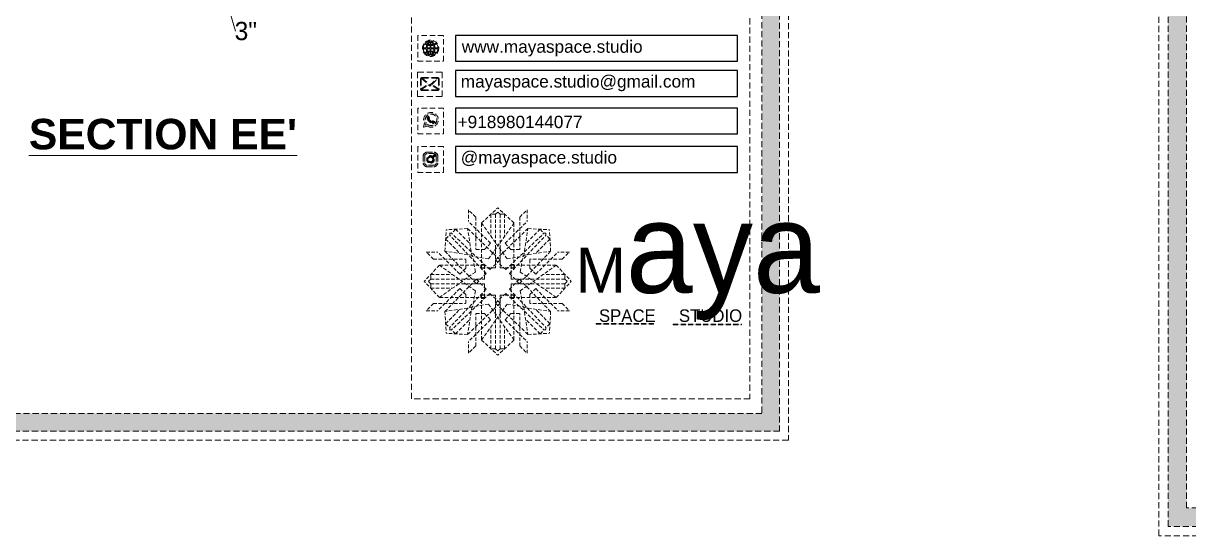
# Model space of a CAD drawing. Header units: millimetres. Extents: x 56222 to 3066687, y -650199 to -121287.
# Drawn here: x 140798.6 to 140989.5, y -185403.2 to -185319.3 of the extents above; entities that cross this region are included whole.
import ezdxf
from ezdxf import colors
from ezdxf.entities.mleader import LeaderData, LeaderLine
from ezdxf.math import Vec2, Vec3

# ---------------------------------------------------------------- set-up
doc = ezdxf.new("R2010")
doc.units = ezdxf.units.MM
doc.header["$MEASUREMENT"] = 0
doc.header["$PDMODE"] = 35
doc.linetypes.add('DASHED', pattern=[0.75, 0.5, -0.25])
doc.linetypes.add('DASHEDX2', pattern=[1.5, 1, -0.5])
doc.layers.get('Defpoints').update_dxf_attribs({"color": 220})
for name, color, linetype, lineweight in [('DIM.', 250, 'Continuous', 13), ('Dimension', 10, 'DASHEDX2', 20), ('furniture dimensions', 1, 'DASHED', 0), ('Text', 7, 'Continuous', 15), ('wall', 7, 'Continuous', 30)]:
    doc.layers.add(name, color=color, linetype=linetype, lineweight=lineweight)
doc.styles.add('century g', font='GOTHIC.TTF')
doc.styles.get("Standard").update_dxf_attribs({"font": 'arial.ttf', "height": 6})
doc.styles.add('style4', font='ARIALN.TTF')
doc.dimstyles.new('Archana', dxfattribs={"dimtxt": 2, "dimasz": 0.75, "dimexe": 0.5, "dimexo": 0.5, "dimgap": 0, "dimtad": 0, "dimzin": 0, "dimdsep": 46, "dimlunit": 4, "dimtxsty": 'century g', "dimblk": 'OBLIQUE', "dimcen": 0, "dimdle": 1, "dimclrd": 256, "dimclre": 256, "dimclrt": 256, "dimadec": 0, "dimazin": 0, "dimtfac": 1, "dimtofl": 0, "dimtmove": 1, "dimatfit": 3, "dimfxl": 1, "dimfxlon": 1, "dimtolj": 1, "dimtzin": 0, "dimlwd": -1, "dimlwe": -1, "dimarcsym": 0})

# ---------------------------------------------------------------- blocks, each defined once
blk = doc.blocks.new('FSFSF')
at = {"color": 42, "lineweight": 5, "true_color": 0xe0ac11}
for p, q in [((28600.02952215459, 143.5139148725285), (28600.02952215459, 140.1627915054827)), ((28602.14937278152, 141.4051683081257), (28600.02952215458, 143.5139148725237)), ((28603.8573819619, 139.6884756314575), (28608.58467309682, 144.0826294809294)), ((28607.90038549203, 142.2178300233056), (28608.57656374431, 142.8463572676453)), ((28613.31196423174, 139.6884756314505), (28608.58467309682, 144.0826294809224)), ((28609.26896070161, 142.2178300232985), (28608.59278244933, 142.8463572676383)), ((28615.01997341212, 141.4051683081186), (28617.13982403906, 143.5139148725166)), ((28617.13982403905, 143.5139148725215), (28617.13982403905, 140.1627915054756)), ((28606.46515515396, 133.7608692168469), (28600.02952215458, 140.1627915054788)), ((28602.14937278152, 141.4051683081257), (28602.14937278152, 131.9548183658916)), ((28603.8573819619, 126.5832694616292), (28603.8573819619, 139.6884756314575)), ((28603.8573819619, 139.6884756314575), (28608.57656374431, 133.0212336201026)), ((28607.90038549203, 142.2178300233099), (28606.57849619761, 142.2178300233099)), ((28606.57849619761, 142.2178300233112), (28606.57849619761, 135.8440958244304)), ((28607.90038549203, 142.2178300233099), (28607.90038549203, 126.5832694616292)), ((28613.31196423174, 139.6884756314505), (28608.59278244933, 133.0212336200956)), ((28609.26896070161, 142.2178300233029), (28609.26896070161, 126.5832694616222)), ((28609.26896070161, 142.2178300233029), (28610.59084999603, 142.2178300233029)), ((28610.59084999603, 142.2178300233041), (28610.59084999603, 135.8440958244234)), ((28610.70419103967, 133.7608692168399), (28617.13982403906, 140.1627915054717)), ((28613.31196423174, 126.5832694616222), (28613.31196423174, 139.6884756314505)), ((28615.01997341212, 141.4051683081186), (28615.01997341212, 131.9548183658846)), ((28593.18528875562, 131.4512709548762), (28593.53942279741, 137.7083440558963)), ((28593.38640769022, 135.0047725313525), (28594.56253744733, 136.1236492009193)), ((28599.79649589843, 138.0624780976842), (28593.53942279741, 137.7083440558973)), ((28595.12411765238, 136.6852294059708), (28594.53344388519, 136.6852294059708)), ((28594.56253744733, 136.1236492009193), (28594.56253744733, 136.7143229681096)), ((28605.16739288197, 124.9761417178488), (28594.56253744733, 136.1236492009157)), ((28596.24299432195, 137.8613591630871), (28595.12411765238, 136.6852294059708)), ((28606.27162513545, 126.0803739713377), (28595.12411765239, 136.6852294059723)), ((28596.24299432195, 137.8613591630871), (28600.47007367387, 133.6479551677364)), ((28601.02633591869, 130.0022997966441), (28599.79649589844, 138.0624780976862)), ((28599.79697319313, 138.0540449410801), (28608.57656374431, 129.5596347853315)), ((28617.37237300051, 138.0540449410731), (28608.59278244933, 129.5596347853245)), ((28610.89772105818, 126.0803739713307), (28622.04522854125, 136.6852294059653)), ((28612.01817201668, 124.9761417178561), (28622.62302745131, 136.123649200923)), ((28616.14301027494, 130.0022997966371), (28617.3728502952, 138.0624780976791)), ((28620.92635187169, 137.8613591630801), (28616.69927251977, 133.6479551677294)), ((28617.37285029521, 138.0624780976772), (28623.62992339623, 137.7083440558903)), ((28620.92635187169, 137.8613591630801), (28622.04522854125, 136.6852294059638)), ((28622.04522854125, 136.6852294059638), (28622.63590230844, 136.6852294059638)), ((28622.62302745131, 136.1236492009266), (28622.62302745131, 136.7143229681169)), ((28623.79915720843, 135.0047725313598), (28622.62302745131, 136.1236492009266)), ((28624.00027614303, 131.4512709548835), (28623.64614210124, 137.7083440559036)), ((28593.38640769022, 135.0047725313525), (28597.59981168557, 130.777693179436)), ((28606.46515515396, 133.7608692168438), (28604.74702146255, 131.954818365889)), ((28605.85908385607, 129.1819884053065), (28608.57656374431, 133.0212336201024)), ((28611.31026233756, 129.1819884052994), (28608.59278244933, 133.0212336200953)), ((28610.70419103968, 133.7608692168368), (28612.42232473109, 131.954818365882)), ((28623.79915720843, 135.0047725313598), (28619.58575321308, 130.7776931794433)), ((28587.73385198078, 131.2182446987172), (28591.08497534782, 131.2182446987172)), ((28589.84259854518, 129.0983940717815), (28587.73385198078, 131.2182446987208)), ((28597.48689763646, 124.7826116993383), (28591.08497534783, 131.2182446987208)), ((28601.24546705666, 130.2214309346091), (28593.18528875562, 131.4512709548617)), ((28593.19372191223, 131.4507936601731), (28601.68813206797, 122.6712031089919)), ((28605.85908385607, 129.1819884053061), (28601.02633591869, 130.0022997966444)), ((28602.065778448, 125.3886829972289), (28601.24546705666, 130.2214309346127)), ((28604.74702146255, 131.9548183658916), (28602.14937278152, 131.9548183658916)), ((28607.90038549203, 128.9163723677579), (28608.57656374431, 129.5596347853315)), ((28609.26896070161, 128.9163723677509), (28608.59278244933, 129.5596347853245)), ((28611.31026233756, 129.1819884052991), (28616.14301027495, 130.0022997966374)), ((28612.42232473109, 131.9548183658846), (28615.01997341212, 131.9548183658846)), ((28615.11978645065, 125.3886829972362), (28615.94009784198, 130.22143093462)), ((28623.99184298642, 131.4507936601804), (28615.49743283067, 122.6712031089992)), ((28615.94009784198, 130.2214309346164), (28624.00027614303, 131.451270954869)), ((28619.69866726219, 124.7826116993456), (28626.10058955082, 131.2182446987281)), ((28629.45171291787, 131.2182446987244), (28626.10058955082, 131.2182446987244)), ((28627.34296635347, 129.0983940717888), (28629.45171291786, 131.2182446987281)), ((28591.55929122185, 127.3903848914015), (28587.16513737238, 122.6630937564842)), ((28589.84259854518, 129.0983940717815), (28599.29294848741, 129.0983940717815)), ((28604.66449739168, 127.3903848914015), (28591.55929122185, 127.3903848914015)), ((28591.55929122185, 127.3903848914015), (28598.2265332332, 122.6712031089919)), ((28597.48689763646, 124.7826116993419), (28599.29294848742, 126.5007453907529)), ((28599.29294848741, 126.5007453907565), (28599.29294848741, 129.0983940717815)), ((28603.67734725012, 126.5424332089096), (28603.67734725012, 127.3903848914015)), ((28604.66449739168, 126.5430463444827), (28603.67734725012, 126.5424332089096)), ((28604.70533364439, 127.5704196031902), (28603.8573819619, 127.5704196031902)), ((28607.90038549203, 126.5832694616292), (28603.8573819619, 126.5832694616292)), ((28604.66449739168, 123.3473813612763), (28604.66449739168, 127.3903848914015)), ((28604.70472050882, 126.5832694616292), (28604.70533364439, 127.5704196031902)), ((28606.27162513545, 126.0803739713377), (28608.57656374431, 128.2731099501872)), ((28607.90038549203, 128.916372367763), (28608.57656374431, 128.2731099501872)), ((28609.26896070161, 128.916372367756), (28608.59278244933, 128.2731099501802)), ((28610.89772105818, 126.0803739713307), (28608.59278244933, 128.2731099501802)), ((28609.26896070161, 126.5832694616222), (28613.31196423174, 126.5832694616222)), ((28612.46462568482, 126.5832694616222), (28612.46401254924, 127.5704196031832)), ((28612.46401254924, 127.5704196031832), (28613.31196423174, 127.5704196031832)), ((28612.52106750697, 123.3473813612836), (28612.52106750697, 127.3903848914088)), ((28612.52106750697, 127.3903848914088), (28625.6262736768, 127.3903848914088)), ((28612.52106750697, 126.54304634449), (28613.50821764853, 126.5424332089169)), ((28613.50821764853, 126.5424332089169), (28613.50821764853, 127.3903848914088)), ((28627.34296635347, 129.0983940717888), (28617.89261641123, 129.0983940717888)), ((28617.89261641123, 126.5007453907638), (28617.89261641123, 129.0983940717888)), ((28619.69866726219, 124.7826116993492), (28617.89261641123, 126.5007453907601)), ((28625.6262736768, 127.3903848914088), (28618.95903166544, 122.6712031089992)), ((28625.6262736768, 127.3903848914088), (28630.02042752627, 122.6630937564914)), ((28591.55929122185, 117.9358026215632), (28587.16513737238, 122.6630937564805)), ((28589.02993683, 123.3473813612763), (28588.40140958566, 122.6712031089919)), ((28589.02993683, 121.9788061516883), (28588.40140958566, 122.6549844039728)), ((28589.02993683, 123.3473813612763), (28589.02993683, 124.6692706556969)), ((28589.02993682999, 124.6692706556969), (28595.40367102887, 124.6692706556969)), ((28589.02993683, 123.3473813612763), (28604.66449739168, 123.3473813612763)), ((28591.55929122185, 117.9358026215632), (28598.2265332332, 122.6549844039728)), ((28593.19372191222, 113.8753938527916), (28601.68813206797, 122.6549844039728)), ((28602.065778448, 125.3886829972289), (28598.2265332332, 122.6712031089919)), ((28602.065778448, 119.9375045157358), (28598.2265332332, 122.6549844039728)), ((28602.33139448555, 123.3473813612727), (28601.68813206797, 122.6712031089919)), ((28602.33139448555, 121.978806151692), (28601.68813206797, 122.6549844039728)), ((28602.33139448554, 123.3473813612727), (28602.97465690312, 122.6712031089919)), ((28602.33139448554, 121.978806151692), (28602.97465690312, 122.6549844039728)), ((28605.16739288197, 124.9761417178488), (28602.97465690312, 122.6712031089919)), ((28605.16739288197, 120.3500457951159), (28602.97465690312, 122.6549844039728)), ((28612.01817201668, 124.9761417178561), (28614.21090799553, 122.6712031089992)), ((28612.01817201667, 120.3500457951159), (28614.21090799552, 122.6549844039728)), ((28628.15562806865, 123.3473813612836), (28612.52106750697, 123.3473813612836)), ((28614.85417041311, 123.34738136128), (28614.21090799553, 122.6712031089992)), ((28614.8541704131, 121.978806151692), (28614.21090799552, 122.6549844039728)), ((28614.8541704131, 123.34738136128), (28615.49743283067, 122.6712031089992)), ((28614.85417041309, 121.978806151692), (28615.49743283067, 122.6549844039728)), ((28615.11978645065, 125.3886829972362), (28618.95903166544, 122.6712031089992)), ((28615.11978645064, 119.9375045157358), (28618.95903166544, 122.6549844039728)), ((28623.99184298642, 113.8753938527916), (28615.49743283067, 122.6549844039728)), ((28625.62627367679, 117.9358026215632), (28618.95903166544, 122.6549844039728)), ((28628.15562806865, 124.6692706557042), (28621.78189386977, 124.6692706557042)), ((28625.62627367679, 117.9358026215632), (28630.02042752627, 122.6630937564805)), ((28628.15562806865, 123.3473813612836), (28628.15562806865, 124.6692706557042)), ((28628.15562806865, 123.3473813612836), (28628.78415531299, 122.6712031089992)), ((28628.15562806864, 121.9788061516883), (28628.78415531298, 122.6549844039728)), ((28589.02993682999, 121.9788061516883), (28604.66449739167, 121.9788061516883)), ((28589.02993682999, 121.9788061516883), (28589.02993682999, 120.6569168572678)), ((28589.02993682999, 120.6569168572678), (28595.40367102887, 120.6569168572678)), ((28597.48689763646, 120.5435758136264), (28591.08497534783, 114.1079428142439)), ((28605.16739288197, 120.3500457951159), (28594.56253744733, 109.202538312049)), ((28606.27162513545, 119.148331313441), (28595.12411765239, 108.5434758788064)), ((28597.48689763646, 120.5435758136227), (28599.29294848741, 118.8254421222118)), ((28602.065778448, 119.9375045157358), (28601.24546705666, 115.104756578352)), ((28604.66449739167, 121.9788061516883), (28604.66449739167, 117.9358026215632)), ((28606.27162513545, 119.148331313441), (28608.57656374431, 116.9555953345915)), ((28610.89772105818, 119.148331313441), (28608.59278244933, 116.9555953345915)), ((28610.89772105818, 119.148331313441), (28622.04522854125, 108.5434758788064)), ((28612.01817201667, 120.3500457951159), (28622.62302745131, 109.202538312049)), ((28612.52106750696, 121.9788061516883), (28612.52106750696, 117.9358026215632)), ((28628.15562806865, 121.9788061516883), (28612.52106750696, 121.9788061516883)), ((28615.11978645064, 119.9375045157358), (28615.94009784198, 115.104756578352)), ((28619.69866726218, 120.5435758136227), (28617.89261641122, 118.8254421222118)), ((28619.69866726218, 120.5435758136264), (28626.10058955082, 114.1079428142439)), ((28628.15562806865, 120.6569168572678), (28621.78189386977, 120.6569168572678)), ((28628.15562806865, 121.9788061516883), (28628.15562806865, 120.6569168572678)), ((28589.84259854518, 116.2277934411832), (28587.73385198078, 114.1079428142439)), ((28589.84259854518, 116.2277934411832), (28599.29294848741, 116.2277934411832)), ((28604.66449739167, 117.9358026215632), (28591.55929122185, 117.9358026215632)), ((28599.29294848741, 118.8254421222082), (28599.29294848741, 116.2277934411832)), ((28599.79697319313, 107.1746603436987), (28608.57656374431, 115.6690704994472)), ((28605.85908385607, 116.0467168794726), (28601.02633591869, 115.2264054881344)), ((28604.66449739167, 118.783141168482), (28603.67734725012, 118.783754304055)), ((28603.67734725012, 118.783754304055), (28603.67734725012, 117.9358026215632)), ((28607.90038549203, 118.6454358231495), (28603.8573819619, 118.6454358231495)), ((28603.8573819619, 118.6454358231495), (28603.8573819619, 105.5402296533212)), ((28604.70533364439, 117.6582856815885), (28603.8573819619, 117.6582856815885)), ((28604.70472050882, 118.6454358231495), (28604.70533364439, 117.6582856815885)), ((28605.85908385607, 116.0467168794723), (28608.57656374431, 112.2074716646764)), ((28607.90038549203, 103.0108752614688), (28607.90038549203, 118.6454358231495)), ((28607.90038549203, 116.3123329170157), (28608.57656374431, 116.9555953345915)), ((28607.90038549203, 116.3123329170208), (28608.57656374431, 115.6690704994472)), ((28609.26896070161, 116.3123329170157), (28608.59278244933, 116.9555953345915)), ((28609.26896070161, 116.3123329170208), (28608.59278244933, 115.6690704994472)), ((28611.31026233756, 116.0467168794723), (28608.59278244933, 112.2074716646764)), ((28617.37237300051, 107.1746603436987), (28608.59278244933, 115.6690704994472)), ((28609.26896070161, 118.6454358231495), (28613.31196423174, 118.6454358231495)), ((28609.26896070161, 103.0108752614688), (28609.26896070161, 118.6454358231495)), ((28611.31026233756, 116.0467168794726), (28616.14301027495, 115.2264054881344)), ((28612.46462568482, 118.6454358231495), (28612.46401254924, 117.6582856815885)), ((28612.46401254924, 117.6582856815885), (28613.31196423174, 117.6582856815885)), ((28612.52106750696, 118.783141168482), (28613.50821764853, 118.783754304055)), ((28612.52106750696, 117.9358026215632), (28625.62627367679, 117.9358026215632)), ((28613.31196423174, 118.6454358231495), (28613.31196423174, 105.5402296533212)), ((28613.50821764853, 118.783754304055), (28613.50821764853, 117.9358026215632)), ((28617.89261641123, 118.8254421222082), (28617.89261641123, 116.2277934411832)), ((28627.34296635346, 116.2277934411832), (28617.89261641123, 116.2277934411832)), ((28627.34296635346, 116.2277934411832), (28629.45171291786, 114.1079428142439)), ((28587.73385198077, 114.1079428142475), (28591.08497534782, 114.1079428142475)), ((28601.24546705666, 115.1047565783556), (28593.18528875562, 113.874916558103)), ((28593.18528875562, 113.8749165580884), (28593.53942279741, 107.6178434570684)), ((28593.38640769022, 110.3214149816122), (28597.59981168557, 114.5484943335287)), ((28601.02633591869, 115.2264054881346), (28599.79649589844, 107.1662271870926)), ((28602.14937278152, 103.8235369766531), (28602.14937278152, 113.2738869188871)), ((28604.74702146255, 113.2738869188871), (28602.14937278152, 113.2738869188871)), ((28603.8573819619, 105.5402296533212), (28608.57656374431, 112.2074716646761)), ((28606.46515515396, 111.4678360679349), (28604.74702146255, 113.2738869188898)), ((28613.31196423174, 105.5402296533212), (28608.59278244933, 112.2074716646761)), ((28610.70419103968, 111.4678360679349), (28612.42232473109, 113.2738869188898)), ((28612.42232473109, 113.2738869188871), (28615.01997341212, 113.2738869188871)), ((28615.01997341212, 103.8235369766531), (28615.01997341212, 113.2738869188871)), ((28615.94009784198, 115.1047565783556), (28624.00027614302, 113.874916558103)), ((28616.14301027494, 115.2264054881346), (28617.3728502952, 107.1662271870926)), ((28623.79915720842, 110.3214149816122), (28619.58575321307, 114.5484943335287)), ((28624.00027614302, 113.8749165580884), (28623.64614210124, 107.6178434570684)), ((28629.45171291786, 114.1079428142475), (28626.10058955082, 114.1079428142475)), ((28593.38640769022, 110.3214149816122), (28594.56253744733, 109.2025383120454)), ((28594.56253744733, 109.2025383120454), (28594.56253744733, 108.6118645448551)), ((28596.24299432195, 107.3673461216916), (28600.47007367387, 111.5807501170424)), ((28606.46515515396, 111.4678360679318), (28600.02952215458, 105.0659137793)), ((28606.57849619761, 103.0108752614676), (28606.57849619761, 109.3846094603483)), ((28610.59084999603, 103.0108752614676), (28610.59084999603, 109.3846094603483)), ((28610.70419103967, 111.4678360679318), (28617.13982403906, 105.0659137793)), ((28620.92635187169, 107.3673461216916), (28616.69927251977, 111.5807501170424)), ((28623.79915720842, 110.3214149816122), (28622.62302745131, 109.2025383120454)), ((28622.62302745131, 109.2025383120454), (28622.62302745131, 108.6118645448551)), ((28599.79649589843, 107.1662271870945), (28593.53942279741, 107.5203612288814)), ((28595.12411765238, 108.5434758788079), (28594.53344388519, 108.5434758788079)), ((28596.24299432195, 107.3673461216916), (28595.12411765238, 108.5434758788079)), ((28603.8573819619, 105.5402296533212), (28608.58467309682, 101.1460758038494)), ((28613.31196423174, 105.5402296533212), (28608.58467309682, 101.1460758038494)), ((28617.37285029521, 107.1662271870945), (28623.62992339623, 107.5203612288814)), ((28620.92635187169, 107.3673461216916), (28622.04522854125, 108.5434758788079)), ((28622.04522854125, 108.5434758788079), (28622.63590230844, 108.5434758788079)), ((28600.02952215459, 101.7147904122502), (28600.02952215459, 105.0659137792961)), ((28602.14937278152, 103.8235369766531), (28600.02952215458, 101.7147904122551)), ((28607.90038549203, 103.0108752614688), (28606.57849619761, 103.0108752614688)), ((28607.90038549203, 103.0108752614732), (28608.57656374431, 102.3823480171334)), ((28609.26896070161, 103.0108752614732), (28608.59278244933, 102.3823480171334)), ((28609.26896070161, 103.0108752614688), (28610.59084999603, 103.0108752614688)), ((28615.01997341212, 103.8235369766531), (28617.13982403906, 101.7147904122551)), ((28617.13982403905, 101.7147904122502), (28617.13982403905, 105.0659137792961))]:
    blk.add_line(p, q, dxfattribs=at)
blk = doc.blocks.new('hgwg')
at = {"layer": 'Dimension', "true_color": 0xd39e00}
h = blk.add_hatch(color=42, dxfattribs=at)
h.dxf.hatch_style = 1
h.paths.add_polyline_path([(27505.71340162798, 45.05203686693212), (27494.27108242475, 45.05203686693212), (27494.27108242475, 44.90203686693212), (27505.71340162798, 44.90203686693212)])
h = blk.add_hatch(color=42, dxfattribs=at)
h.dxf.hatch_style = 1
h.paths.add_polyline_path([(27523.30327300013, 44.90203686693212), (27509.6816220806, 44.90203686693212), (27509.6816220806, 44.75203686693212), (27523.30327300013, 44.75203686693212)])
at = {"layer": 'Dimension', "color": 42, "true_color": 0xd39e00}
for p, q in [((27494.27108242475, 45.05203686693212), (27505.71340162798, 45.05203686693212)), ((27494.27108242475, 44.90203686693212), (27494.27108242475, 45.05203686693212)), ((27494.27108242475, 44.90203686693212), (27505.71340162798, 44.90203686693212)), ((27505.71340162798, 45.05203686693212), (27505.71340162798, 44.90203686693212)), ((27509.6816220806, 44.90203686693212), (27523.30327300013, 44.90203686693212)), ((27509.6816220806, 44.90203686693212), (27509.6816220806, 44.75203686693212)), ((27509.6816220806, 44.75203686693212), (27523.30327300013, 44.75203686693212)), ((27523.30327300013, 44.75203686693212), (27523.30327300013, 44.90203686693212))]:
    blk.add_line(p, q, dxfattribs=at)
at = {"layer": 'Dimension', "color": 42, "true_color": 0xd39e00, "attachment_point": 1}
for s, width, insert, char_height in [('{\\fCinzel|b0|i0|c0|p2;\\H1.5x;M\\fAmsterdam One|b0|i0|c0|p2;\\H2x;aya}', 85.32770400233176, (27490.16720882829, 69.1670580071177), 6), ('{\\fCinzel|b0|i0|c0|p0;SPACE     STUDIO}', 66.12897169631242, (27494.8322192234, 47.86289312563859), 2.5)]:
    blk.add_mtext_dynamic_manual_height_columns(s, width=width, gutter_width=30, heights=[0], dxfattribs=dict(at, insert=insert, char_height=char_height))
blk = doc.blocks.new('QEGW4TG')
at = {"layer": 'Dimension', "true_color": 0x000000}
h = blk.add_hatch(color=18, dxfattribs=at)
h.dxf.hatch_style = 1
h.paths.add_polyline_path([(2.69088877770705, 1.92587512415134, 0.1705132533677809), (2.945253356194499, 1.971108140553456, 0.1903366609236977), (3.112594508728961, 2.180175743679358, 0.3162306266121118), (3.073767296647737, 2.275596138167021), (2.789984836732684, 2.366833549170965, 0.2737208883028206), (2.687663811828624, 2.340313884368473, 0.04074929161680264), (2.628080915907737, 2.265958741588464, -0.4412823113683144), (2.532697100181941, 2.24591003816886, -0.1182797973807854), (2.064446685660975, 2.638307475266393, -0.4412823115886928), (2.069093945741176, 2.735664682453956, 0.0407492915841285), (2.133043749293872, 2.806299173711523, 0.2900830682164263), (2.140126129328373, 2.917140342695693), (2.007833641781254, 3.177226008350592, 0.3162306265019353), (1.907458275577838, 3.20040768075923, 0.1903366612595143), (1.727617539012805, 3.001989854656149, 0.1705132530592537), (1.723351830981196, 2.743669959818327, 0.2527841192987504)], flags=0)
h.paths.add_polyline_path([(1.187091838183055, 1.98177108190226), (1.033431034835843, 1.296664261299405, 0.5509124427602007), (1.108033365454781, 1.228472477282909), (1.753631702631828, 1.3859606636898, 6.344125232327936)])
h.paths.add_polyline_path([(1.810474836187209, 1.698279910686368), (1.403136541219283, 1.598913221470411), (1.499210153190082, 2.0272637533444, -9.07133912899332)], flags=16)
h.paths.add_polyline_path([(3.107131665667435, 2.163826466897883, -0.1781104600367708), (2.945253356217101, 1.971108140565923, -0.1705132533848771), (2.690888777707046, 1.925875124151341, -0.2527841192987487), (1.723351830981198, 2.743669959818323, -0.1705132530592605), (1.727617539012807, 3.001989854656155, -0.1781104603428363), (1.892183965378278, 3.192417877521238, -0.3700893306669938), (2.007833641781254, 3.177226008350592), (2.140126129328373, 2.917140342695693, -0.3071850866740538), (2.129048925607798, 2.801150635431628, -0.0410867202805622), (2.063735285172322, 2.730699185723801, 0.321676359158344), (2.052573019720961, 2.654587547766838, 0.1265238261119609), (2.55282324622454, 2.23610159399366, 0.3122156164865639), (2.624029388524266, 2.259879553704388, -0.04108672024787878), (2.68321498693278, 2.335552159839379, -0.2906730096645621), (2.789984836732686, 2.366833549170964), (3.073767296647737, 2.275596138167021, -0.3700893305717193)], flags=0)
h = blk.add_hatch(color=18, dxfattribs=at)
h.dxf.hatch_style = 1
h.paths.add_polyline_path([(2.789984836732684, 2.366833549170965, 0.2737208883027897), (2.687663811828632, 2.340313884368481, 0.04074929161680683), (2.628080915907738, 2.265958741588466, -0.4412823113683231), (2.532697100181941, 2.24591003816886, -0.1182797973807856), (2.064446685660975, 2.638307475266393, -0.4412823115886387), (2.069093945741169, 2.735664682453949, 0.04074929158412958), (2.133043749293867, 2.806299173711516, 0.2900830682164422), (2.140126129328374, 2.917140342695692), (2.007833641781254, 3.177226008350592, 0.31623062650189), (1.907458275577852, 3.200407680759237, 0.1903366612595442), (1.727617539012796, 3.001989854656125, 0.1705132530592358), (1.723351830981196, 2.743669959818328, 0.2527841192987502), (2.690888777707049, 1.92587512415134, 0.1705132533677818), (2.945253356194499, 1.971108140553456, 0.1903366609236972), (3.11259450872896, 2.180175743679357, 0.316230626612114), (3.073767296647737, 2.275596138167021)])
for p, q in [((2.007833641782781, 3.177226008347589), (2.140126129339478, 2.917140342673861)), ((3.07376729664611, 2.275596138167543), (2.795973786971444, 2.364908073175798)), ((1.187091838182823, 1.981771081901229), (1.033431034829846, 1.296664261272667)), ((1.104864288547105, 1.22769940810656), (1.753631702631537, 1.38596066368973)), ((1.499210153189779, 2.02726375334305), (1.403136541219283, 1.598913221470411)), ((1.403136541219283, 1.598913221470411), (1.810474836187495, 1.698279910686438))]:
    blk.add_line(p, q)
blk.add_lwpolyline([(0, 0), (4.677875833520375, 0), (4.677875833520375, 4.677875833487633), (0, 4.677875833487633)], close=True)
for centre, radius, start, end in [((2.391856922618899, 2.560090461466984), 1.336380265289725, 241.4726925157612, 205.6422480518206), ((2.391856922618899, 2.560090461466984), 1.039578066265566, 235.9961833528427, 210.8332541496584), ((2.093211678275111, 2.866757529460642), 0.3898036126573604, 159.7006965781634, 198.4071931529369), ((2.96422670641914, 3.230508715242536), 1.33296002576076, 201.4218194877544, 258.1669382717271), ((2.068710664792889, 2.873542338844459), 0.3644767273401995, 118.9685287465575, 159.3648257195266), ((1.94115209195661, 3.117399309044913), 0.08958606497010892, 41.8984607349679, 123.1343628598353), ((2.111185664180084, 2.684865951528081), 0.06597138640971531, 135.993167916936, 224.889150196011), ((1.668440453213407, 3.162667354486985), 0.5855377895559305, 312.4616868225817, 321.8727761964677), ((3.116352617467783, 3.417971815580813), 1.3093443293986, 216.5455493843477, 243.5279193807737), ((2.049097856513981, 2.86730989022908), 0.1037748545872203, 320.3923518033985, 28.69705978797532), ((2.571242585552682, 2.299449457126798), 0.06597138640971531, 234.2481540868074, 323.1441363625612), ((3.113289334112778, 1.938197709888527), 0.5855377895559305, 137.2645280778166, 146.6756174521283), ((2.761231025502639, 2.267121770607218), 0.1037748545872203, 70.44024447729866, 138.7449524685831), ((2.764269856204919, 2.287475423160004), 0.3644767273401995, 299.7724785632745, 340.1687755327218), ((3.025288852411904, 2.200260200651769), 0.08958606497010892, 336.0029414192384, 57.23884355508559), ((1.092285202801577, 1.28614751820453), 0.05978641126763205, 164.848313743537, 282.1458186134437), ((2.753680358302518, 2.310588100078917), 0.3898036126573604, 260.7301111127597, 299.4366076966294)]:
    blk.add_arc(centre, radius, start, end)
blk = doc.blocks.new('ASGERG')
at = {"layer": 'Dimension', "true_color": 0x000000}
h = blk.add_hatch(color=18, dxfattribs=at)
h.dxf.hatch_style = 1
h.paths.add_polyline_path([(0.9878009781132278, 1.703186002650503, 0.3538715441455649), (1.693565527702308, 1.025485415719686), (2.958426043524663, 1.025485415719686, 0.3538715441560817), (3.664190593117382, 1.703186002679353), (3.664190593117382, 2.988961614004873, 0.3538715441560807), (2.958426043524663, 3.666662200964538), (1.693565527702309, 3.666662200964538, 0.3538715441455654), (0.9878009781132278, 2.988961614033721)])
h.paths.add_polyline_path([(1.269614298369561, 2.969406444390669, -0.3538715441427052), (1.715004474138197, 3.397086162369874), (2.936987097088775, 3.397086162369874, -0.3538715441427047), (3.382377272857411, 2.96940644439067), (3.382377272857411, 1.722741172293554, -0.3538715441427047), (2.936987097088775, 1.29506145431435), (1.715004474138194, 1.29506145431435, -0.3538715441427023), (1.269614298369561, 1.722741172293553)], flags=16)
h.paths.add_polyline_path([(3.023270429735569, 2.349113106956224, -1), (1.6354381059813, 2.349113106956224, -1)], flags=0)
h.paths.add_polyline_path([(2.743205021494745, 2.349113106956224, -1), (1.915503514222124, 2.349113106956224, -1)], flags=0)
h.paths.add_polyline_path([(2.855701533165678, 3.021710217520308, -1), (3.191863788461511, 3.021710217520308, -1)], flags=0)
h.paths.add_polyline_path([(1.6354381059813, 2.349113106956224, 1), (3.023270429735569, 2.349113106956224, 1)], flags=0)
h = blk.add_hatch(color=18, dxfattribs=at)
h.dxf.hatch_style = 1
h.paths.add_polyline_path([(1.6354381059813, 2.349113106956224, 1), (3.023270429735569, 2.349113106956224, 1)])
h.paths.add_polyline_path([(2.743205021494745, 2.349113106956224, -1), (1.915503514222124, 2.349113106956224, -1)], flags=16)
h = blk.add_hatch(color=18, dxfattribs=at)
h.dxf.hatch_style = 1
h.paths.add_polyline_path([(3.191863788461511, 3.021710217520308, 1), (2.855701533165678, 3.021710217520308, 1)])
for p, q in [((0.9878009781132278, 2.988961614029904), (0.9878009781132278, 1.70318600265432)), ((1.269614298369561, 2.969406444382912), (1.269614298369561, 1.722741172301312)), ((1.693565527704777, 3.666662200964538), (2.958426043522195, 3.666662200964538)), ((2.936987097087695, 3.397086162369874), (1.715004474142916, 3.397086162369874)), ((3.382377272857411, 2.969406444382798), (3.382377272857411, 1.722741172301198)), ((3.664190593117382, 2.988961614029904), (3.664190593117382, 1.703186002654206)), ((1.693565527704777, 1.025485415719686), (2.958426043522195, 1.025485415719686)), ((2.936987097087695, 1.29506145431435), (1.715004474142916, 1.29506145431435))]:
    blk.add_line(p, q)
blk.add_lwpolyline([(0, 0), (4.677875833520375, 0), (4.677875833520375, 4.677875833487633), (0, 4.677875833487633)], close=True)
for centre, radius in [((2.329354267858434, 2.349113106956224), 0.6939161618771346), ((2.329354267858434, 2.349113106956224), 0.4138507536363104), ((3.023782660813595, 3.021710217520308), 0.1680811276479166)]:
    blk.add_circle(centre, radius)
for centre, radius, start, end in [((1.759504357250989, 2.891647185547413), 0.7778150187314825, 94.86305418922075, 172.8127439550857), ((1.756616803490033, 2.907993767262838), 0.490859406455273, 94.86305418922075, 172.8127439550857), ((2.895374767736939, 2.907993767262838), 0.490859406455273, 7.187256045043576, 85.13694581077927), ((2.892487213975983, 2.891647185547413), 0.7778150187314825, 7.187256045043576, 85.13694581077927), ((1.759504357250989, 1.800500431136811), 0.7778150187314825, 187.1872560450436, 265.1369458107793), ((1.756616803490033, 1.784153849421386), 0.490859406455273, 187.1872560450436, 265.1369458107793), ((2.895374767736939, 1.784153849421386), 0.490859406455273, 274.8630541892207, 352.8127439549564), ((2.892487213975983, 1.800500431136811), 0.7778150187314825, 274.8630541892207, 352.8127439549564)]:
    blk.add_arc(centre, radius, start, end)
blk = doc.blocks.new('DTGWEGEARG')
at = {"layer": 'Dimension', "true_color": 0x000000}
h = blk.add_hatch(color=18, dxfattribs=at)
h.dxf.hatch_style = 1
h.paths.add_polyline_path([(3.827875833522876, 2.338937916762688, 1), (0.849999999997499, 2.338937916762688, 1)])
h.paths.add_polyline_path([(2.510341691500397, 1.011016423996789, 0.1057952507638089), (2.95643628191097, 1.582164618114258, -0.05520542910569182), (3.300583699834641, 1.407276962960325, -0.1698216228186308)], flags=16)
h.paths.add_polyline_path([(2.410067026245088, 1.122706403851673), (2.410067026245088, 1.693045342340603, -0.05827942784441912), (2.812445341716919, 1.629346779479062, -0.1033532736862151)], flags=16)
h.paths.add_polyline_path([(2.260067026236072, 1.129185144458923, -0.1017409038173711), (1.865430491803456, 1.629346779479062, -0.05717097550308231), (2.260067026239994, 1.692713910527245)], flags=16)
h.paths.add_polyline_path([(2.167534142020301, 1.011016423996747, -0.1698216228186932), (1.377292133685734, 1.407276962960325, -0.05520542910569187), (1.721439551609405, 1.582164618114259, 0.1057952507638437)], flags=16)
h.paths.add_polyline_path([(3.016142448257193, 1.719950953253087, 0.08133556479218873), (3.129099600233632, 2.268128927234784), (3.67600217548033, 2.268128927234784, -0.1520689214655179), (3.399506162930495, 1.521655994681915, 0.05686981644290324)], flags=16)
h.paths.add_polyline_path([(2.873828236651899, 1.767790462044811, 0.06194478914005309), (2.410067026245088, 1.843159155080477), (2.410067026245088, 2.268128927234784), (2.978962121406577, 2.268128927234784, -0.08134370791576499)], flags=16)
h.paths.add_polyline_path([(2.260067026240367, 1.842853883239862, 0.06092337719213649), (1.804047596868632, 1.767790462044857, -0.08134370791576293), (1.698913712113797, 2.268128927234784), (2.260067026243632, 2.268128927234784)], flags=16)
h.paths.add_polyline_path([(1.661733385262794, 1.71995095325294, 0.05686981644284866), (1.278369670589879, 1.521655994681915, -0.1520689214655069), (1.001873658040048, 2.268128927234727), (1.548776233286744, 2.268128927234784, 0.08133556479219843)], flags=16)
h.paths.add_polyline_path([(2.410067026245088, 2.418128927234761), (2.410067026245088, 2.8347166784449, 0.06194478913996639), (2.873828236651268, 2.910085371480381, -0.0800087441031702), (2.978564221175644, 2.418128927234761)], flags=16)
h.paths.add_polyline_path([(3.128736234070105, 2.418128927235586, 0.08011645333878988), (3.016142448256736, 2.957924880272117, 0.05686981644296764), (3.399506162930496, 3.156219838843462, 0.02825806179432278), (3.300583699834641, 3.270598870565053, -0.05520542910577758), (2.956436281910409, 3.095711215410909, 0.1057952507639886), (2.51034169149847, 3.666859409528837, -0.3602902893853039), (3.675531919741355, 2.418128927234761)], flags=16)
h.paths.add_polyline_path([(2.260067026243585, 2.418128927234761), (1.699311612344728, 2.418128927234704, -0.08000874410317925), (1.804047596869107, 2.910085371480381, 0.0609233771925021), (2.260067026243632, 2.83502195028538)], flags=16)
h.paths.add_polyline_path([(1.549139599450427, 2.418128927234704), (1.002343913779017, 2.418128927234704, -0.1504655396626469), (1.278369670589879, 3.156219838843463, 0.05686981644296746), (1.661733385263637, 2.957924880272116, 0.08011645333891196)], flags=16)
h.paths.add_polyline_path([(2.410067026245088, 2.984830491184774), (2.410067026245088, 3.555169429672339, -0.1033532736860013), (2.812445341716318, 3.048529054046146, -0.05827942784432971)], flags=16)
h.paths.add_polyline_path([(2.260067026247996, 2.985161922997771, -0.05717097550413885), (1.865430491804057, 3.048529054046147, -0.101740903818736), (2.260067026243632, 3.548690689071458)], flags=16)
h.paths.add_polyline_path([(1.721439551608698, 3.095711215411385, -0.05520542910558381), (1.377292133685735, 3.270598870565053, -0.1698216228190039), (2.167534142021905, 3.666859409528837, 0.105795250764049)], flags=16)
blk.add_lwpolyline([(3.637978807091713e-12, 0), (4.677875833524013, 0), (4.677875833524013, 4.677875833487633), (3.637978807091713e-12, 4.677875833487633)], close=True)
at = {"layer": 'Dimension', "color": 18, "true_color": 0x000000}
for p, q in [((1.001873658038676, 2.268128927234727), (1.548776233285025, 2.268128927234784)), ((1.002343913780351, 2.418128927234704), (1.549139599450427, 2.418128927234704)), ((1.698913712112699, 2.268128927234784), (2.260067026239994, 2.268128927234784)), ((1.6993116123449, 2.418128927234704), (2.260067026239994, 2.418128927234761)), ((2.260067026243632, 3.548690689070099), (2.260067026243632, 2.985161922998032)), ((2.260067026243632, 2.835021950285466), (2.260067026243632, 2.418128927234648)), ((2.260067026243632, 2.268128927234784), (2.260067026239994, 1.842853883239911)), ((2.410067026245088, 3.555169429672674), (2.410067026245088, 2.984830491184709)), ((2.410067026245088, 2.834716678444863), (2.410067026245088, 2.418128927234648)), ((2.41006702624145, 2.418128927234761), (2.978564221175475, 2.418128927234761)), ((2.41006702624145, 2.268128927234784), (2.978962121407676, 2.268128927234784)), ((2.410067026245088, 2.268128927234784), (2.410067026245088, 1.8431591550804)), ((3.128736234069947, 2.418128927234761), (3.675531919740024, 2.418128927234761)), ((3.129099600235349, 2.268128927234784), (3.676002175481699, 2.268128927234784)), ((2.260067026239994, 1.692713910527232), (2.260067026236356, 1.129185144458859)), ((2.410067026245088, 1.693045342340554), (2.410067026245088, 1.1227064038506))]:
    blk.add_line(p, q, dxfattribs=at)
blk.add_circle((2.338937916760187, 2.338937916762688), 1.488937916762688, dxfattribs=at)
for centre, radius, start, end in [((2.338937916760187, 2.338937916762688), 1.338937916762688, 183.0314697118864, 217.6181188090123), ((2.338937916760187, 2.338937916762688), 1.338937916762688, 142.3818811909877, 176.6092825432614), ((2.338937916760187, 4.736890727369712), 1.903503470608637, 236.1399364125267, 249.1595144835151), ((2.338937916760187, 2.338937916762688), 1.338937916762688, 97.35488612764266, 135.9073334597986), ((2.338937916760187, 4.736890727369712), 1.753503470608637, 236.7417280667744, 249.3810508283475), ((3.279035271069006, 2.338937916762006), 1.731707322507203, 182.3434604650025, 200.9432554321933), ((3.279035271069006, 2.338937916762006), 1.731707322507203, 159.0567445677732, 177.3789487768422), ((3.279035271069006, 2.338937916762006), 1.581707322507203, 182.5658429709692, 201.1674919382606), ((3.279035271069006, 2.338937916762006), 1.581707322507203, 158.8325080616307, 177.130184356684), ((3.279035271069006, 2.338937916762006), 1.731707322507203, 129.9301144893371, 154.086741928019), ((2.338937916760187, 4.736890727369712), 1.903503470608637, 253.6799197970913, 267.6252929033811), ((3.279035271069006, 2.338937916762006), 1.581707322507203, 130.1072546006023, 153.3445940917093), ((2.338937916760187, 4.736890727369712), 1.753503470608637, 254.3336465230859, 267.4220214852038), ((1.398840562451369, 2.338937916762006), 1.581707322507203, 26.6554059082907, 50.2584276017604), ((2.338937916760187, 4.736890727369712), 1.753503470608637, 272.3247836724279, 285.6663534769141), ((2.338937916760187, 4.736890727369712), 1.903503470608637, 272.1414969110716, 286.3200802029087), ((2.338937916760187, 2.338937916762688), 1.338937916762688, 3.39071745674187, 82.64511387235737), ((1.398840562451369, 2.338937916762006), 1.731707322507203, 25.91325807198099, 50.06988551069431), ((1.398840562451369, 2.338937916762006), 1.581707322507203, 2.869815643319218, 21.1674919383693), ((1.398840562451369, 2.338937916762006), 1.581707322507203, 338.8325080617394, 357.4341570290307), ((2.338937916760187, 4.736890727369712), 1.753503470608637, 290.6189491716524, 303.2582719332256), ((2.338937916760187, 4.736890727369712), 1.903503470608637, 290.8404855164849, 303.8600635874733), ((1.398840562451369, 2.338937916762006), 1.731707322507203, 2.621051223157847, 20.94325543222676), ((1.398840562451369, 2.338937916762006), 1.731707322507203, 339.0567445678067, 357.6565395349943), ((2.338937916760187, 2.338937916762688), 1.338937916762688, 322.3818811909877, 356.9685302881169), ((2.338937916760187, -0.05901489384433489), 1.903503470608637, 110.8404855164849, 123.8600635874751), ((2.338937916760187, -0.05901489384433489), 1.753503470608637, 110.6189491716524, 123.2582719332256), ((2.338937916760187, 2.338937916762688), 1.338937916762688, 224.0926665402014, 262.6451138721481), ((3.279035271069006, 2.338937916762006), 1.731707322507203, 205.9132580719517, 230.0698855104508), ((2.338937916760187, -0.05901489384433489), 1.903503470608637, 92.37470709661888, 106.3200802029087), ((2.338937916760187, -0.05901489384433489), 1.753503470608637, 92.57797851479616, 105.6663534769142), ((3.279035271069006, 2.338937916762006), 1.581707322507203, 206.6554059082121, 229.8927453989361), ((2.338937916760187, -0.05901489384433489), 1.903503470608637, 73.67991979709127, 87.85850308892842), ((2.338937916760187, -0.05901489384433489), 1.753503470608637, 74.33364652308585, 87.6752163275721), ((1.398840562451369, 2.338937916762006), 1.581707322507203, 309.7415723982334, 333.3445940917879), ((1.398840562451369, 2.338937916762006), 1.731707322507203, 309.9301144893266, 334.0867419280484), ((2.338937916760187, 2.338937916762688), 1.338937916762688, 277.3548861278518, 315.9073334597986), ((2.338937916760187, -0.05901489384433489), 1.753503470608637, 56.74172806677446, 69.38105082834755), ((2.338937916760187, -0.05901489384433489), 1.903503470608637, 56.13993641252491, 69.15951448351508)]:
    blk.add_arc(centre, radius, start, end, dxfattribs=at)
blk = doc.blocks.new('_Oblique')
at = {"layer": 'wall', "color": 0, "lineweight": -2}
blk.add_line((-0.5, -0.5), (0.5, 0.5), dxfattribs=at)
blk = doc.blocks.new('*D472')
at = {"layer": 'Defpoints', "color": 0, "linetype": 'Continuous', "lineweight": 30, "transparency": 16777216}
for p in [(140830.4529075302, -185310.2642422475, 0.129321579205413), (140833.115068834, -185310.264242255, 0.129321579205486), (140833.115068834, -185315.3159732324)]:
    blk.add_point(p, dxfattribs=at)
at = {"layer": 'furniture dimensions', "color": 5, "linetype": 'ByBlock', "transparency": 16777216}
blk.add_line((140830.4529075302, -185311.3171936009), (140830.4529075302, -185315.8159732324), dxfattribs=at)
at = {"layer": 'furniture dimensions', "color": 5, "linetype": 'Continuous', "transparency": 16777216}
for p, q in [((140833.115068834, -185311.3171936009), (140833.115068834, -185315.8159732324)), ((140829.4529075302, -185315.3159732324), (140834.115068834, -185315.3159732324)), ((140831.7839881821, -185315.3159732324), (140833.3519011665, -185320.542349847))]:
    blk.add_line(p, q, dxfattribs=at)
at = {"layer": 'furniture dimensions', "color": 5, "linetype": 'Continuous', "transparency": 16777216, "xscale": 1.5, "yscale": 1.5, "zscale": 1.5, "rotation": 180}
blk.add_blockref('_Oblique', (140830.4529075302, -185315.3159732324), dxfattribs=at)
at = {"layer": 'furniture dimensions', "color": 5, "linetype": 'Continuous', "transparency": 16777216, "xscale": 1.5, "yscale": 1.5, "zscale": 1.5}
blk.add_blockref('_Oblique', (140833.115068834, -185315.3159732324), dxfattribs=at)
at = {"layer": 'furniture dimensions', "linetype": 'Continuous', "lineweight": 0, "transparency": 16777216, "insert": (140835.0323906294, -185320.542349847), "char_height": 3, "attachment_point": 5, "style": 'century g'}
blk.add_mtext('\\A1;3"', dxfattribs=at)

msp = doc.modelspace()

# ---------------------------------------------------------------- hatches: boundary and pattern name
at = {"layer": 'Dimension', "true_color": 0xd39e00}
h = msp.add_hatch(color=42, dxfattribs=at)
h.paths.add_polyline_path([(140509.8960259962, -185095.6598394555), (140509.8960259962, -185386.0728881918), (140922.4875970427, -185386.0728881918), (140922.4875970427, -185095.6598394555)])
h.paths.add_polyline_path([(140512.7916743406, -185098.5554877997), (140919.5919486984, -185098.5554877997), (140919.5919486984, -185383.1772398475), (140512.7916743406, -185383.1772398475)], flags=16)
h = msp.add_hatch(color=42, dxfattribs=at)
h.paths.add_polyline_path([(140986.1509002841, -185097.2948378159), (140986.1509002841, -185401.6758014268), (141418.5867722922, -185401.6758014268), (141418.5867722922, -185097.2948378159)])
h.paths.add_polyline_path([(140989.185819814, -185100.3297573457), (141415.5518527625, -185100.3297573457), (141415.5518527625, -185398.640881897), (140989.185819814, -185398.640881897)], flags=16)
at = {"layer": 'Dimension', "true_color": 0x000000}
h = msp.add_hatch(color=18, dxfattribs=at)
h.dxf.hatch_style = 1
h.paths.add_polyline_path([(140866.4020929825, -185330.2818726352, 0.4142135623730951), (140866.7095402938, -185329.9744253347), (140866.7095402938, -185328.4371888297, 0.414213562373095), (140866.4020929825, -185328.1297415293), (140863.9595192797, -185328.1297415293, 0.4142135623730951), (140863.6520719682, -185328.4371888297), (140863.6520719682, -185329.9744253347, 0.414213562373095), (140863.9595192797, -185330.2818726352)])
h.paths.add_polyline_path([(140865.4075498347, -185329.3556288934), (140866.5379666137, -185330.1102991288, -0.1989123673799882), (140866.4020929825, -185330.1665798988), (140863.9595192797, -185330.1665798988, -0.1989123673799884), (140863.8236456483, -185330.1102991288), (140864.9540631222, -185329.3556288934), (140865.180806131, -185329.5678311155)], flags=16)
h.paths.add_polyline_path([(140865.180806131, -185329.4099241616), (140863.9374514092, -185328.2463057277, -0.02878332571811962), (140863.9595192797, -185328.2450342655), (140866.4020929825, -185328.2450342655, -0.02878332572916144), (140866.4241615478, -185328.2463057277)], flags=16)
h.paths.add_polyline_path([(140865.4940023029, -185329.2747204388), (140866.5360892363, -185328.2994629752, -0.2024819229892447), (140866.5942476389, -185328.4371888297), (140866.5942476389, -185329.9744253347, -0.04307596912190046), (140866.5914058646, -185330.0073505744)], flags=16)
h.paths.add_polyline_path([(140864.8676099591, -185329.2747204388), (140863.7702070922, -185330.0073505744, -0.04307596911813286), (140863.7673653179, -185329.9744253347), (140863.7673653179, -185328.4371888297, -0.2024819229936822), (140863.8255237206, -185328.2994629752)], flags=16)

# ---------------------------------------------------------------- linework, layer by layer
at = {"color": 18, "true_color": 0x000000, "elevation": 0.258643158410972}
for points in [[(140869.3693811156, -185325.4664613228), (140915.5997841821, -185325.4664613228), (140915.5997841821, -185321.2411555876), (140869.3693811156, -185321.2411555876)], [(140869.3693811156, -185331.2335483457), (140915.5997841821, -185331.2335483457), (140915.5997841821, -185327.0082426104), (140869.3693811156, -185327.0082426104)], [(140869.3908901261, -185337.3850060695), (140915.5997841821, -185337.3850060695), (140915.5997841821, -185333.1597003342), (140869.3908901261, -185333.1597003342)], [(140869.3693811156, -185343.6835057227), (140915.5997841821, -185343.6835057227), (140915.5997841821, -185339.4581999874), (140869.3693811156, -185339.4581999874)]]:
    msp.add_lwpolyline(points, close=True, dxfattribs=at)
at = {"layer": 'Dimension', "color": 18, "true_color": 0x000000}
for p, q in [((140863.6520719682, -185328.4371888298, 0.258643158410972), (140863.6520719682, -185329.9744253348, 0.258643158410972)), ((140863.7673653179, -185328.4371888298, 0.258643158410972), (140863.7673653179, -185329.9744253348, 0.258643158410972)), ((140863.8255237206, -185328.2994629754, 0.258643158410972), (140864.8676099591, -185329.2747204389, 0.258643158410972)), ((140863.9374514092, -185328.2463057279, 0.258643158410972), (140865.180806131, -185329.4099241617, 0.258643158410972)), ((140863.9595192797, -185328.1297415294, 0.258643158410972), (140866.4020929825, -185328.1297415294, 0.258643158410972)), ((140863.9595192797, -185328.2450342657, 0.258643158410972), (140866.4020929825, -185328.2450342657, 0.258643158410972)), ((140865.180806131, -185329.4099241617, 0.258643158410972), (140866.4241615478, -185328.2463057279, 0.258643158410972)), ((140865.4940023029, -185329.2747204389, 0.258643158410972), (140866.5360892363, -185328.2994629754, 0.258643158410972)), ((140866.5942476389, -185328.4371888298, 0.258643158410972), (140866.5942476389, -185329.9744253348, 0.258643158410972)), ((140866.7095402938, -185328.4371888298, 0.258643158410972), (140866.7095402938, -185329.9744253348, 0.258643158410972)), ((140863.7702070922, -185330.0073505745, 0.258643158410972), (140864.8676099591, -185329.2747204389, 0.258643158410972)), ((140863.8236456483, -185330.110299129, 0.258643158410972), (140864.9540631222, -185329.3556288936, 0.258643158410972)), ((140863.9595192797, -185330.166579899, 0.258643158410972), (140866.4020929825, -185330.166579899, 0.258643158410972)), ((140863.9595192797, -185330.2818726353, 0.258643158410972), (140866.4020929825, -185330.2818726353, 0.258643158410972)), ((140864.9540631222, -185329.3556288936, 0.258643158410972), (140865.180806131, -185329.5678311157, 0.258643158410972)), ((140865.180806131, -185329.5678311157, 0.258643158410972), (140865.4075498347, -185329.3556288936, 0.258643158410972)), ((140866.5379666137, -185330.110299129, 0.258643158410972), (140865.4075498347, -185329.3556288936, 0.258643158410972)), ((140866.5914058646, -185330.0073505745, 0.258643158410972), (140865.4940023029, -185329.2747204389, 0.258643158410972))]:
    msp.add_line(p, q, dxfattribs=at)
at = {"layer": 'Dimension', "color": 42, "true_color": 0xd39e00}
for points, elevation in [([(140508.448201824, -185094.2120152833), (140923.9354212148, -185094.2120152833), (140923.9354212148, -185387.5207123639), (140508.448201824, -185387.5207123639)], 0.258643158410972), ([(140509.8960259962, -185095.6598394555), (140922.4875970427, -185095.6598394555), (140922.4875970427, -185386.0728881918), (140509.8960259962, -185386.0728881918)], 0.258643158410972), ([(140984.6334405192, -185095.7773780511), (141420.1042320571, -185095.7773780511), (141420.1042320571, -185403.1932611917), (140984.6334405192, -185403.1932611917)], 0.1270242000686501), ([(140986.1509002841, -185097.2948378159), (141418.5867722922, -185097.2948378159), (141418.5867722922, -185401.6758014268), (140986.1509002841, -185401.6758014268)], 0.1270242000686501), ([(140512.7916743406, -185098.5554877997), (140919.5919486984, -185098.5554877997), (140919.5919486984, -185383.1772398475), (140512.7916743406, -185383.1772398475)], 0.258643158410972), ([(140862.1914799846, -185380.7940896752), (140862.1914799846, -185100.9386379721), (140917.6316263542, -185100.9386379721), (140917.6316263542, -185380.7940896752)], 0.258643158410972), ([(140989.185819814, -185100.3297573457), (141415.5518527625, -185100.3297573457), (141415.5518527625, -185398.640881897), (140989.185819814, -185398.640881897)], 0.1270242000686501)]:
    msp.add_lwpolyline(points, close=True, dxfattribs=dict(at, elevation=elevation))
at = {"layer": 'Dimension', "elevation": 0.258643158410972}
msp.add_lwpolyline([(140863.1695067493, -185331.2652668351), (140867.1877726754, -185331.2652668351), (140867.1877726754, -185327.2470008929), (140863.1695067493, -185327.2470008929)], close=True, dxfattribs=at)
at = {"layer": 'Dimension', "color": 18, "true_color": 0x000000}
for centre, radius, start, end in [((140863.9595192797, -185328.4371888298, 0.258643158410972), 0.3074473010318462, 90, 180), ((140863.9595192797, -185328.4371888298, 0.258643158410972), 0.1921545631449038, 134.2135400773172, 180), ((140863.9595192797, -185328.4371888298, 0.258643158410972), 0.1921545631449038, 90, 96.59481090471199), ((140866.4020929825, -185328.4371888298, 0.258643158410972), 0.3074473010318462, 0, 90), ((140866.4020929825, -185328.4371888298, 0.258643158410972), 0.1921545631449038, 83.40518909528801, 90), ((140866.4020929825, -185328.4371888298, 0.258643158410972), 0.1921545631449038, 0, 45.78645992268284), ((140863.9595192797, -185329.9744253348, 0.258643158410972), 0.3074473010318462, 180, 270), ((140863.9595192797, -185329.9744253348, 0.258643158410972), 0.1921545631449038, 180, 189.8661896655335), ((140863.9595192797, -185329.9744253348, 0.258643158410972), 0.1921545631449038, 224.999953514349, 270), ((140866.4020929825, -185329.9744253348, 0.258643158410972), 0.3074473010318462, 270, 0), ((140866.4020929825, -185329.9744253348, 0.258643158410972), 0.1921545631449038, 270, 315.0000464856508), ((140866.4020929825, -185329.9744253348, 0.258643158410972), 0.1921545631449038, 350.1338103344664, 0)]:
    msp.add_arc(centre, radius, start, end, dxfattribs=at)

# ---------------------------------------------------------------- block references
at = {"layer": 'Dimension', "xscale": 0.9032530759177205, "yscale": 0.9032530759177205, "zscale": 0.9032530759177205}
msp.add_blockref('DTGWEGEARG', (140863.1915921302, -185325.4664613228, 0.258643158410972), dxfattribs=at)
at = {"layer": 'Dimension', "color": 42, "true_color": 0xd39e00}
for name, p, xscale, yscale, zscale in [('QEGW4TG', (140863.2131011408, -185337.3850060695, 0.258643158410972), 0.9032530759177205, 0.9032530759177205, 0.9032530759177205), ('ASGERG', (140863.1915921302, -185343.6835057227, 0.258643158410972), 0.9032530759177205, 0.9032530759177205, 0.9032530759177205), ('FSFSF', (124800.0044955352, -185430.4617963982, 0.258643158410972), 0.5619401627673325, 0.5619401627673325, 0.5619401627673325), ('hgwg', (118345.4190202034, -185405.3723391001, 0.258643158410972), 0.8200624568624707, 0.8200624568624707, 0.8200624568624707)]:
    msp.add_blockref(name, p, dxfattribs=dict(at, xscale=xscale, yscale=yscale, zscale=zscale))

# ---------------------------------------------------------------- texts
at = {"color": 18, "true_color": 0x000000, "char_height": 2.019640466024381, "attachment_point": 1}
for s, width, gutter_width, insert in [('www.mayaspace.studio', 13.5628047072002, 11.34498614882861, (140870.4122750925, -185322.0663039527, 0.258643158410972)), ('mayaspace.studio@gmail.com', 8.461417695284117, 7.077788748332424, (140870.251423933, -185327.7638645351, 0.258643158410972)), ('+918980144077', 32.99558425032515, 7.077788748332424, (140869.7288126914, -185334.4075965673, 0.258643158410972)), ('@mayaspace.studio', 8.461417695284117, 7.077788748332424, (140870.251423933, -185340.2138219118, 0.258643158410972))]:
    msp.add_mtext_dynamic_manual_height_columns(s, width=width, gutter_width=gutter_width, heights=[0], dxfattribs=dict(at, insert=insert))
at = {"layer": 'DIM.', "color": 1, "insert": (140799.4730390759, -185334.9147089334, 0.129321579205486), "char_height": 5, "attachment_point": 1}
msp.add_mtext_dynamic_manual_height_columns("{\\fArial|b1|i0|c0|p34;\\LSECTION EE'}", width=111.5588362761482, gutter_width=1, heights=[0], dxfattribs=at)

# ---------------------------------------------------------------- dimensions: what is measured, and where the dimension line sits
at = {"layer": 'furniture dimensions', "color": 5, "linetype": 'Continuous', "lineweight": 0}
dim = msp.add_linear_dim(base=(140833.115068834, -185315.3159732324), p1=(140830.4529075302, -185310.2642422475, 0.129321579205413), p2=(140833.115068834, -185310.264242255, 0.129321579205486), dimstyle='Archana', override={"dimtxt": 3, "dimasz": 1.5, "dimdec": 0, "dimclrd": 5, "dimclre": 5, "dimfxl": 4}, dxfattribs=at)
dim.commit()
dim.dimension.update_dxf_attribs({"geometry": '*D472', "text_midpoint": (140833.3519011665, -185320.542349847)})

# ---------------------------------------------------------------- leaders
at = {"layer": 'Text', "color": 1, "lineweight": 0, "ltscale": 20}
ml = msp.add_multileader_mtext('Standard', dxfattribs=at)
ml.set_content('Brown glass flute\\Ptinted and \\PProfile \\Prose gold', color=1, style='style4')
ml.set_leader_properties()
ml.build(insert=Vec2(0, 0))
ml.multileader.update_dxf_attribs({"dogleg_length": 2.024561314337916, "arrow_head_size": 2})
ctx = ml.context
ctx.base_point, ctx.char_height, ctx.arrow_head_size, ctx.landing_gap_size, ctx.plane_origin = Vec3(140787.1843662, -185291.1674509129, 0.258643158410972), 3, 2, 0.4, Vec3(140720.1488701367, -185291.1674509129, 0.258643158410972)
notes = []
notes.append((ctx, [(0, (1, 1, 0), (140785.1598048857, -185291.1674509129, 0.258643158410972), (1, 0), 2.024561314337916, [(0, [(140719.7839092773, -185291.1674509129, 0.258643158410972)], 0, [])])]))
ctx.mtext.insert, ctx.mtext.width = Vec3(140787.5843662, -185289.2264550057, 0.258643158410972), 18.33151432469304
for ctx, leaders in notes:
    for number, flags, end, landing, length, lines in leaders:
        leader = LeaderData()
        leader.index, (leader.has_last_leader_line, leader.has_dogleg_vector, leader.attachment_direction) = number, flags
        leader.last_leader_point, leader.dogleg_vector, leader.dogleg_length = Vec3(end), Vec3(landing), length
        for number, points, colour, breaks in lines:
            line = LeaderLine()
            line.index, line.vertices, line.color, line.breaks = number, Vec3.list(points), colors.encode_raw_color(colour), breaks
            leader.lines.append(line)
        ctx.leaders.append(leader)

doc.saveas('drawing.dxf')
